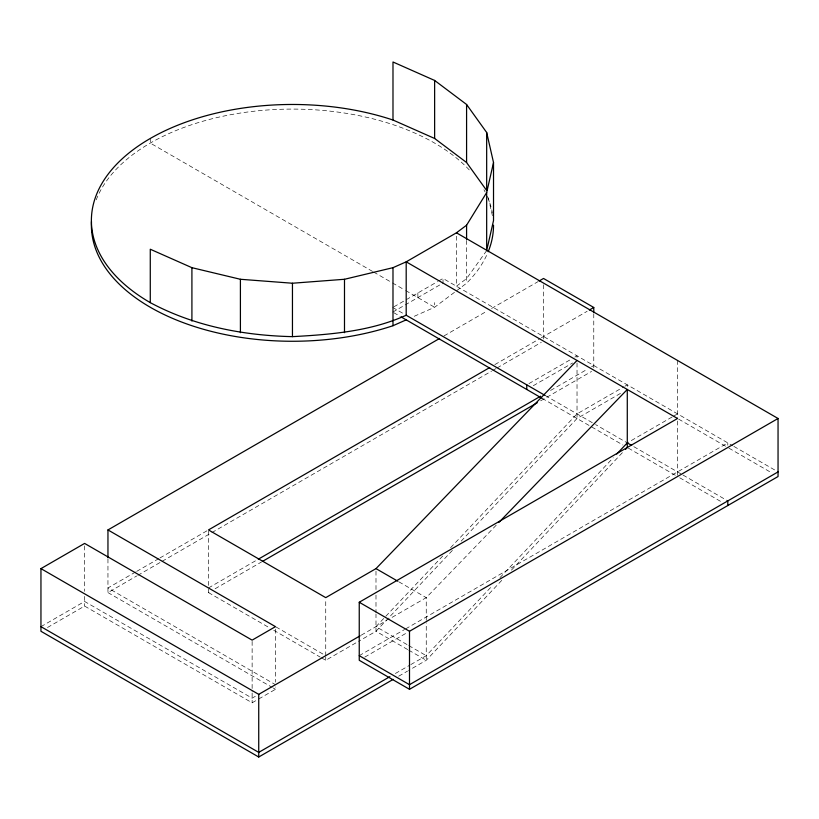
<?xml version="1.0" encoding="UTF-8"?>
<svg xmlns="http://www.w3.org/2000/svg" width="819" height="819" viewBox="0 0 819 819"><rect width="100%" height="100%" fill="white"/><g stroke="black" fill="none" stroke-linecap="round" stroke-linejoin="round"><path stroke-width="0.61" stroke-dasharray="4.09 3.07" d="M486.67 250.604L466.584 278.603L456.449 286.23L456.449 235.36M442.71 556.029L375.993 626.648L407.678 644.942M450.614 547.676L577.026 413.871L624.006 386.742M452.364 550.44L375.993 631.275L358.517 641.369M461.148 541.144L577.026 418.489L621.816 392.629M410.821 664.578L426.249 655.671L492.086 585.974M499.989 577.62L613.236 457.749M501.75 580.384L426.249 660.288L408.62 670.474M511.404 570.157L622.89 452.149M496.212 525.194L426.249 597.635L387.674 619.901M454.463 292.342L434.633 307.268L413.011 316.84M456.449 290.847L466.584 283.22A201.064 116.083 0 0 0 487.704 252.887M393.837 306.849L437.541 281.613M438.636 280.989L443.007 278.46L732.759 445.751M392.751 312.1L443.007 283.087L443.007 278.46M444.021 335.903L487.141 311.015M491.564 308.466L537.991 281.654M40.95 626.648L84.603 601.453L252.129 698.167L257.432 695.106M135.596 572.01L107.954 587.96L275.481 684.684M136.701 571.365L158.814 558.609M159.92 557.964L207.453 530.517M494.881 364.578L540.202 338.411M541.308 337.776L587.131 311.312M47.502 627.497L84.603 606.07L252.129 702.794L256.531 700.245M107.954 558.947L107.954 592.587L136.701 575.992M137.807 575.358L161.026 561.947M162.131 561.312L210.77 533.23M211.875 532.596L491.564 371.12M492.669 370.475L495.986 368.56M497.092 367.926L541.308 342.393M528.951 383.589L570.464 359.623M574.836 357.104L577.026 355.835L577.026 360.462M533.323 385.688L572.655 362.981M208.476 587.96L257.186 559.838M550.593 390.438L587.131 369.349M591.564 366.789L593.775 365.509M208.476 589.117L208.476 592.587L210.688 591.308M215.121 588.748L261.619 561.906M540.632 400.819L591.564 371.416M625.092 386.118L627.282 384.858L627.282 387.162M672.071 417.025L627.282 442.884L595.597 424.59M673.167 416.39L677.538 413.871M361.23 635.175L386.578 620.546M258.732 698.976L275.481 689.301L275.481 686.998M321.314 657.739L325.737 660.288L357.422 641.994M359.244 655.661L404.555 629.504M405.661 628.869L727.794 442.884L727.794 445.198M364.772 657.094L407.872 632.217M395.393 673.484L409.725 665.212M398.699 676.197L407.514 671.109M733.865 446.396L778.05 471.898M678.634 419.123L725.603 446.242M728.89 448.136L771.498 472.737M372.543 271.417L150.276 143.09L150.276 138.472M373.648 272.051L391.339 282.268M392.444 282.913L404.606 289.936M405.712 290.571L434.633 307.268L434.633 302.641M392.751 307.483L404.125 314.046M545.341 395.577L594.502 423.966M633.834 446.672L681.91 474.426M682.995 475.051L727.794 500.921M393.785 312.694L399.989 316.277M542.065 398.31L622.911 444.983M628.368 448.136L675.347 475.266M679.719 477.784L721.242 501.75M398.935 581.869L426.249 597.635L426.249 621.601M408.773 645.577L426.249 655.671M407.678 649.569L375.993 631.275L375.993 614.035M408.773 650.194L426.249 660.288L426.249 622.87M275.952 626.924L325.737 655.671L325.737 598.894M208.476 592.587L269.318 627.712M273.741 630.272L320.209 657.094M107.954 592.587L272.174 687.397M273.28 688.032L275.481 689.301M488.308 197.727L492.424 215.755M677.538 360.462L677.538 418.489M677.538 421.038L677.538 475.368M593.775 313.79L593.775 367.823M577.026 363.001L577.026 418.489M543.519 284.777L543.519 341.113M466.584 240.448L466.584 283.22M417.874 292.977L417.874 297.594M375.993 571.14L375.993 590.069M375.993 595.116L375.993 612.776M325.737 656.818L325.737 660.288M275.481 629.176L275.481 682.155M252.129 641.4L252.129 691.86M252.129 693.12L252.129 702.794M208.476 531.193L208.476 585.442M84.603 545.945L84.603 591.359M84.603 596.406L84.603 606.07M96.232 199.826A201.064 116.083 0 0 1 266.861 110.033A201.064 116.083 0 0 1 471.222 172.051M483.937 189.762A201.064 116.083 0 0 1 485.083 191.912M487.203 196.294A201.064 116.083 0 0 1 492.424 213.063"/><path stroke-width="1.23" d="M493.519 162.531L493.519 220.557L486.67 250.604L486.67 192.567L493.519 162.531L486.67 132.483L466.584 104.484L434.633 80.446L392.987 61.988L392.987 120.024L434.633 138.472L466.584 162.52L486.67 190.51L486.67 132.483M545.065 395.413L406.193 315.243C370.649 331.306 330.948 334.551 292.455 336.64C243.223 335.544 193.97 326.064 150.276 302.641L150.276 249.232L191.912 267.68L240.407 279.279L292.455 283.231L344.492 279.279L392.987 267.68L406.193 261.834L456.449 232.811L466.584 225.194L486.67 192.567M616.748 454.033L627.282 442.884L631.654 445.413M625.521 449.365L627.282 447.512L627.282 389.475L498.873 522.44M489.701 367.567L208.476 529.934L325.737 597.635L375.993 568.621L577.026 360.462M393.192 679.381L258.732 757.012L40.95 631.275L40.95 568.621L84.603 543.417L252.129 640.141L275.481 626.648L107.954 529.934L107.954 557.688M107.954 529.934L439.598 338.462M539.097 281.019L543.519 278.46L593.775 307.483L593.775 312.53M589.342 310.032L593.775 307.483M258.292 559.203L540.632 396.191M262.725 561.261L537.305 402.733M456.449 232.811L778.05 418.489L778.05 476.525L409.5 689.301L359.244 660.288L359.244 602.252L677.538 418.489L406.193 261.834L406.193 315.243M40.95 568.621L258.732 694.358L360.125 635.81M359.244 602.252L409.5 631.275L778.05 418.489M389.885 676.668L258.732 752.385L40.95 626.648M778.05 471.898L409.5 684.684L359.244 655.661M91.482 221.56A201.064 116.083 0 0 0 189.209 324.795A201.064 116.083 0 0 0 392.987 325.716L406.193 319.86M401.023 316.881L542.065 398.31M375.993 568.621L397.85 581.234M727.794 500.921L727.794 505.538M526.771 384.858L526.771 389.475M466.584 104.484L466.584 162.52M466.584 225.194L466.584 239.179M434.633 80.446L434.633 138.472M409.5 631.275L409.5 689.301M392.987 267.68L392.987 325.716M344.492 279.279L344.492 332.688M292.455 283.231L292.455 336.64M258.732 694.358L258.732 757.012M240.407 279.279L240.407 332.688M191.912 267.68L191.912 321.089M150.276 302.641A201.064 116.083 0 0 1 132.934 149.887A201.064 116.083 0 0 1 392.987 120.024M493.519 225.184A201.064 116.083 0 0 1 488.196 251.72"/></g></svg>
